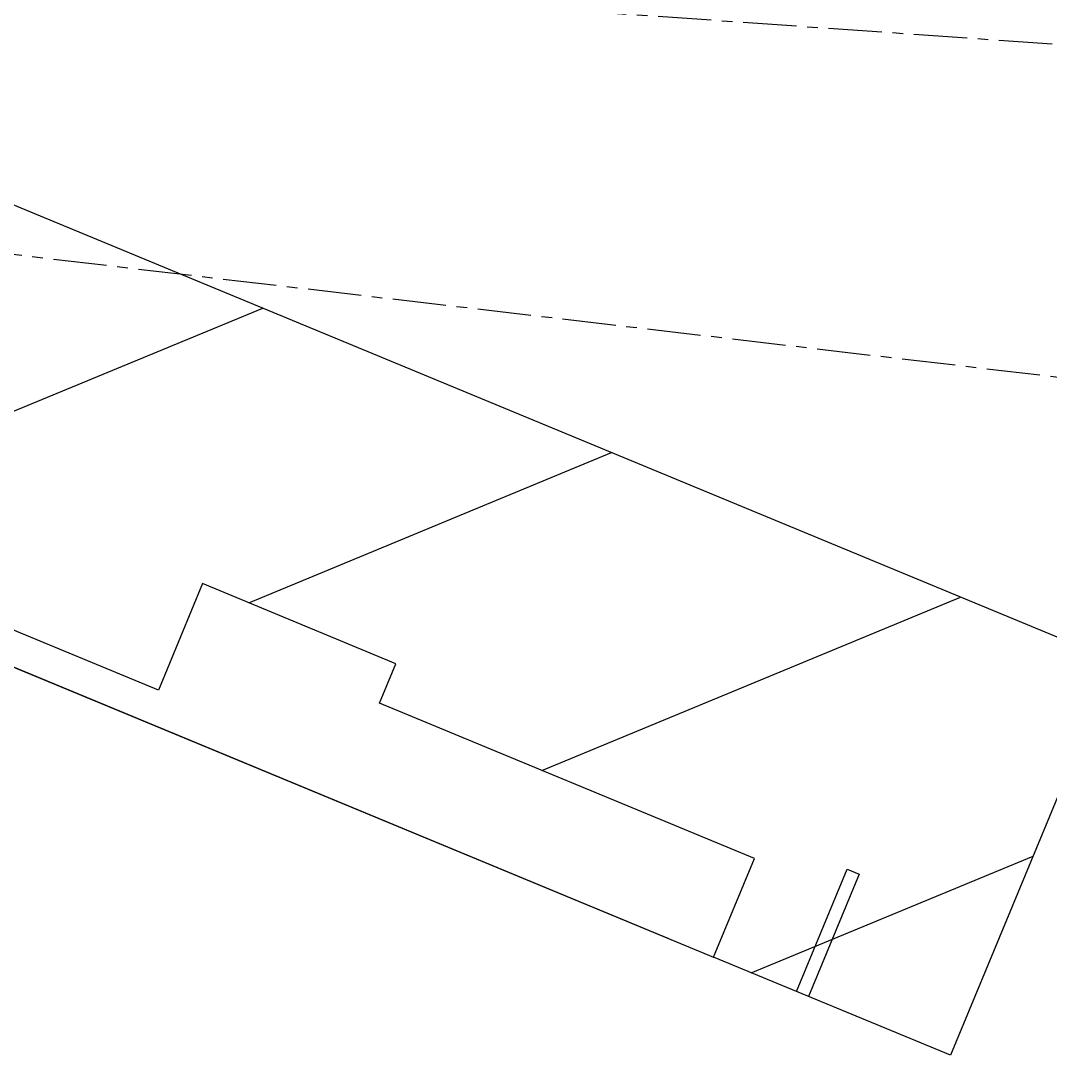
# Model space of a CAD drawing. Extents: x -50 to 48714, y -13211 to 6743.
# Drawn here: x 19120 to 21530, y -3530 to -1109 of the extents above; entities that cross this region are included whole.
import ezdxf

# ---------------------------------------------------------------- set-up
doc = ezdxf.new("R2010")
doc.units = 0
doc.header["$LTSCALE"] = 50
doc.linetypes.add('W_ASL63$0$AUSGEZOGEN', pattern=[0])
doc.linetypes.add('W_ASL63$0$MITTEX2', pattern=[4, 2.5, -0.5, 0.5, -0.5])
doc.layers.get('0').update_dxf_attribs({"linetype": 'CONTINUOUS'})
doc.layers.add('W_ASL63$0$MITTEX2', color=5, linetype='W_ASL63$0$MITTEX2')
doc.layers.add('W_ASL63$0$NORMAL', color=7, linetype='W_ASL63$0$AUSGEZOGEN')

# ---------------------------------------------------------------- blocks, each defined once
blk = doc.blocks.new('W_ASL63$0$MEDIEN')
for p, q in [((-300, 1000), (3000, 1000)), ((-156.6, 0), (843.4, 1000)), ((1077.3, 350), (1727.3, 1000)), ((1861.2, 250), (2611.2, 1000)), ((3000, 1000), (3000, 0)), ((2495.1, 0), (3000, 504.9)), ((960, 350), (960, 80)), ((1450, 350), (960, 350)), ((1450, 250), (1450, 350)), ((2610, 310), (2640, 310)), ((2610, 0), (2610, 310)), ((2640, 310), (2640, 0)), ((2400, 250), (1450, 250)), ((2400, 0), (2400, 250)), ((960, 80), (500, 80)), ((500, 0), (2400, 0)), ((3000, 0), (2400, 0))]:
    blk.add_line(p, q)
blk = doc.blocks.new('W_ASL63', base_point=(-9164.7, 2320.9))
at = {"layer": 'W_ASL63$0$MITTEX2'}
for p, q in [((5661.5, 1627.3), (30997.2, -144.3)), ((5662.3, 1167.7), (21551.7, -698.9))]:
    blk.add_line(p, q, dxfattribs=at)
at = {"layer": 'W_ASL63$0$NORMAL', "linetype": 'CONTINUOUS'}
blk.add_lwpolyline([(11471.3, -935.8), (9360.2, -61.4), (8960.4, -112.2), (6836.1, 767.7), (6836.1, 400.3), (6154.3, 400.3)], dxfattribs=at)
at = {"rotation": 337.4999999999999}
blk.add_blockref('W_ASL63$0$MEDIEN', (9360.2, -61.4), dxfattribs=at)

msp = doc.modelspace()

# ---------------------------------------------------------------- block references
msp.add_blockref('W_ASL63', (0, 0))

doc.saveas('drawing.dxf')
